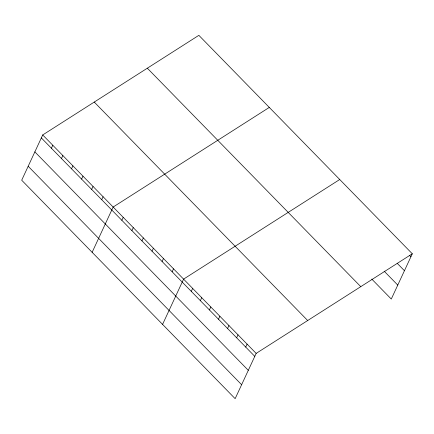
<?xml version="1.0" encoding="UTF-8"?>
<svg xmlns="http://www.w3.org/2000/svg" width="434" height="434" viewBox="0 0 434 434"><rect width="100%" height="100%" fill="white"/><g stroke="black" fill="none" stroke-linecap="round" stroke-linejoin="round"><path stroke-width="0.65" d="M42.716 134.947L21.7 180.218L235.147 398.667L256.163 353.395L412.3 253.781L198.853 35.333L42.716 134.947L256.163 353.395M51.396 148.216L52.78 145.244M61.46 158.513L62.843 155.54M71.523 168.81L72.901 165.837M81.587 179.112L82.965 176.139M91.65 189.408L93.028 186.436M101.713 199.705L103.091 196.732M92.138 252.306L113.155 207.034L269.292 107.42M121.835 220.304L123.218 217.331M131.898 230.6L133.276 227.628M141.961 240.897L143.339 237.93M152.025 251.199L153.403 248.226M162.088 261.496L163.466 258.523M172.146 271.793L173.529 268.825M162.576 324.393L183.593 279.122L339.73 179.508M191.28 291.377L192.663 288.404M200.356 300.659L201.734 297.691M209.427 309.947L210.805 306.974M218.497 319.229L219.875 316.256M227.568 328.511L228.946 325.543M236.638 337.798L238.022 334.826M245.709 347.081L247.092 344.108M412.3 253.781L391.284 299.053L371.781 279.095M409.56 255.36L410.922 256.754M397.186 263.286L404.439 270.713M384.155 271.169L397.766 285.095M147.327 68.203L360.773 286.652M94.243 102.071L307.69 320.52M41.339 137.914L254.785 356.363M34.856 151.878L248.302 370.327M28.177 166.26L241.624 384.708"/></g></svg>
